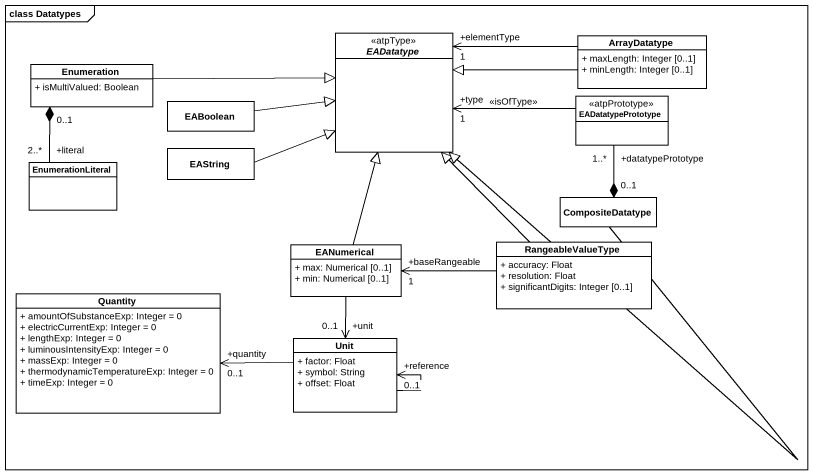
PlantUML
@startuml
mainframe class Datatypes
hide circle
hide empty members
skinparam classAttributeIconSize 0
abstract class EADatatype <<atpType>>
class ArrayDatatype {
  + maxLength: Integer [0..1]
  + minLength: Integer [0..1]
}
class Enumeration {
  + isMultiValued: Boolean
}
class EADatatypePrototype <<atpPrototype>>
class EABoolean
class EnumerationLiteral
class EAString
class CompositeDatatype
class EANumerical {
  + max: Numerical [0..1]
  + min: Numerical [0..1]
}
class RangeableValueType {
  + accuracy: Float
  + resolution: Float
  + significantDigits: Integer [0..1]
}
class Quantity {
  + amountOfSubstanceExp: Integer = 0
  + electricCurrentExp: Integer = 0
  + lengthExp: Integer = 0
  + luminousIntensityExp: Integer = 0
  + massExp: Integer = 0
  + thermodynamicTemperatureExp: Integer = 0
  + timeExp: Integer = 0
}
class Unit {
  + factor: Float
  + symbol: String
  + offset: Float
}
ArrayDatatype -left-> "+elementType\n1" EADatatype
ArrayDatatype -left-|> EADatatype
Enumeration -right-|> EADatatype
EADatatypePrototype -left-> "+type\n1" EADatatype : <<isOfType>>
EABoolean -right-|> EADatatype
EnumerationLiteral "+literal\n2..*" -up-* "0..1" Enumeration
EAString -right-|> EADatatype
CompositeDatatype -left-|> EADatatype
CompositeDatatype "0..1" *-up- "+datatypePrototype\n1..*" EADatatypePrototype
EANumerical -up-|> EADatatype
EANumerical --> "+unit\n0..1" Unit
RangeableValueType -up-|> EADatatype
RangeableValueType -left-> "+baseRangeable\n1" EANumerical
Unit -left-> "+quantity\n0..1" Quantity
Unit --> "+reference\n0..1" Unit
@enduml
